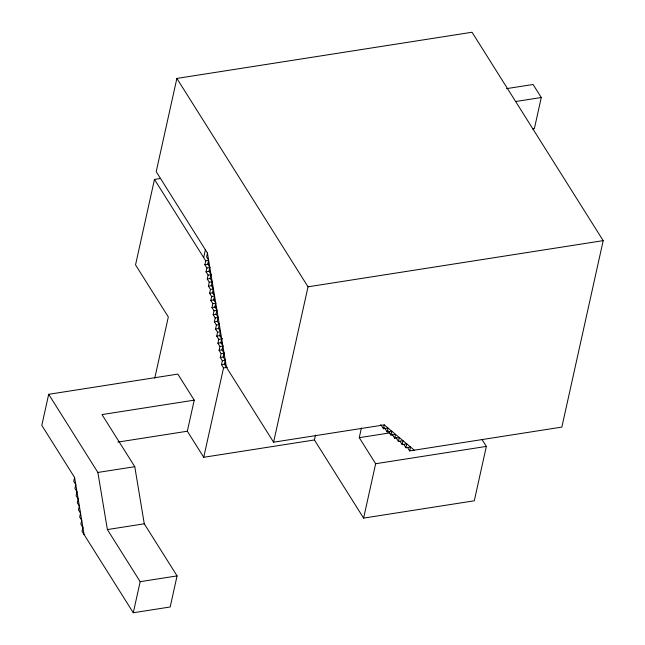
<?xml version="1.0" encoding="UTF-8"?>
<svg xmlns="http://www.w3.org/2000/svg" width="645" height="645" viewBox="0 0 645 645"><rect width="100%" height="100%" fill="white"/><g stroke="black" fill="none" stroke-linecap="round" stroke-linejoin="round"><path stroke-width="0.97" d="M482.113 439.688L486.346 446.413L474.293 500.794L363.603 518.104L314.421 439.963L203.731 457.281L187.332 431.231L194.226 400.15L177.827 374.1L48.689 394.305L41.804 425.378L74.594 477.477L84.1 534.6M74.594 477.477L73.732 481.363L75.779 484.621L74.917 488.507L76.965 491.756L76.11 495.642L78.158 498.899L77.295 502.786L79.343 506.043L78.48 509.929L80.536 513.178L79.674 517.064L81.722 520.322L80.859 524.208L82.907 527.465L82.052 531.351L133.281 612.75L170.175 606.977L177.069 575.904L144.278 523.804L134.773 466.682L101.983 414.582L194.226 400.15M160.444 178.488L154.477 179.423L135.539 264.877L168.321 316.977L154.76 378.163M407.551 447.541L409.664 450.903L561.86 427.095L603.196 240.641L472.043 32.25L176.875 78.424L156.203 171.651L207.44 253.058L226.443 367.303M203.667 257.573L205.384 249.8M203.731 457.281L223.533 367.932L221.477 364.659L222.34 360.757L220.284 357.483L221.138 353.621L219.098 350.372L219.953 346.494L217.913 343.253L218.776 339.359L216.728 336.11L217.591 332.231L215.543 328.982L216.406 325.088L214.358 321.831L215.22 317.953L213.172 314.695L214.027 310.809L211.979 307.552L212.842 303.666L210.794 300.409L211.657 296.531L209.609 293.273L210.464 289.387L208.416 286.13L209.278 282.244L207.23 278.987L208.093 275.109L206.037 271.851L206.9 267.965L204.852 264.708L205.715 260.822L154.477 179.423M207.44 253.058L206.577 256.944L208.625 260.193L207.763 264.079L209.81 267.336L208.948 271.222L211.004 274.48L210.141 278.366L212.189 281.623L211.326 285.501L213.374 288.758L212.519 292.645L214.567 295.902L213.705 299.788L215.753 303.045L214.898 306.931L216.946 310.189L216.083 314.067L218.131 317.332L217.276 321.21L219.324 324.467L218.462 328.353L220.509 331.603L219.647 335.489L221.695 338.746L220.832 342.624L222.88 345.881L222.017 349.767L224.073 353.025L223.21 356.911L225.258 360.168L224.395 364.046L273.577 442.196L384.267 424.878L414.275 450.186M133.281 612.75L140.167 581.677L107.384 529.577L97.879 472.454L48.689 394.305M273.577 442.196L308.028 286.815L176.875 78.424M314.421 439.963L315.502 435.053M363.603 518.104L375.656 463.723L359.265 437.673L361.418 427.966M409.664 450.903L410.526 447.017L405.915 447.743L406.777 443.857L402.166 444.582L403.02 440.696L398.408 441.414L399.271 437.536L394.659 438.253L395.522 434.367L390.91 435.093L391.773 431.207L387.161 431.924L388.016 428.046L383.404 428.764L384.267 424.878M506.51 88.639L533.076 84.487L541.276 97.508L534.391 128.589L532.415 128.895M515.694 101.515L541.276 97.508M205.715 260.822L208.625 260.37M204.852 264.708L208.738 264.103M206.9 267.965L209.819 267.514M206.037 271.851L209.923 271.239M208.093 275.109L211.004 274.649M207.23 278.987L210.141 278.535M209.278 282.244L212.189 281.792M208.416 286.13L212.302 285.525M210.464 289.387L213.382 288.928M209.609 293.273L213.487 292.661M211.657 296.531L214.567 296.071M210.794 300.409L214.68 299.804M308.028 286.815L603.196 240.641M212.842 303.666L215.753 303.214M211.979 307.552L215.865 306.947M214.027 310.809L216.946 310.35M213.172 314.695L216.083 314.236M215.22 317.953L218.131 317.493M214.358 321.831L217.268 321.379M216.406 325.088L219.316 324.637M215.543 328.982L219.429 328.378M217.591 332.231L220.501 331.78M216.728 336.11L220.614 335.497M218.776 339.359L222.654 338.746M217.913 343.253L221.791 342.64M219.953 346.494L222.864 346.043M219.098 350.372L222.009 349.913M221.138 353.621L224.049 353.162M220.284 357.483L223.194 357.032M222.34 360.757L225.258 360.305M221.477 364.659L225.363 364.054M223.533 367.932L227.419 367.328M117.906 442.091L187.332 431.231M97.879 472.454L134.773 466.682M359.265 437.673L389.903 432.884M375.656 463.723L486.346 446.413M107.384 529.577L144.278 523.804M140.167 581.677L177.069 575.904M403.794 444.381L405.915 447.743M400.045 441.22L402.166 444.582M395.764 437.213L398.408 441.414M392.015 434.053L394.659 438.253M388.266 430.892L390.91 435.093M384.517 427.724L387.161 431.924M380.76 424.563L383.404 428.764"/></g></svg>
